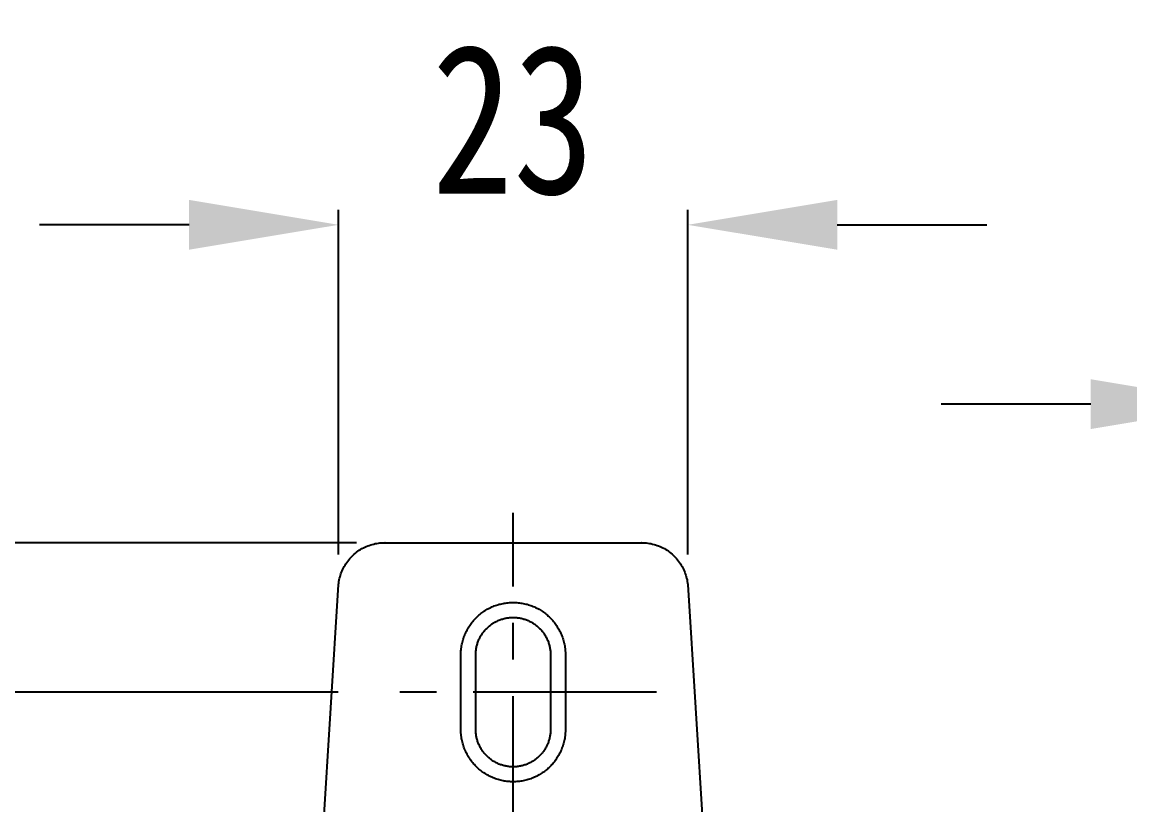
# Model space of a CAD drawing. Header units: millimetres. Extents: x 2782 to 3622, y -1206 to -612.
# Drawn here: x 3452.1 to 3526.2, y -811.6 to -759.2 of the extents above; entities that cross this region are included whole.
import ezdxf

# ---------------------------------------------------------------- set-up
doc = ezdxf.new("R2010")
doc.units = ezdxf.units.MM
doc.header["$LTSCALE"] = 32.67
doc.header["$PDMODE"] = 3
doc.header["$PDSIZE"] = 0.3
doc.linetypes.add('CENTER', pattern=[0.6, 0.375, -0.075, 0.075, -0.075])
doc.layers.get('0').update_dxf_attribs({"linetype": 'CONTINUOUS'})
doc.layers.get('Defpoints').update_dxf_attribs({"linetype": 'CONTINUOUS'})
doc.layers.add('CEN', color=1, linetype='CENTER')
doc.styles.get("Standard").update_dxf_attribs({"font": 'txt', "width": 0.8})
doc.dimstyles.new('DIMSTYLE_1', dxfattribs={"dimtxt": 3.5, "dimasz": 3.5, "dimexe": 1, "dimexo": 1, "dimgap": 1, "dimtad": 1, "dimzin": 0, "dimdsep": 46, "dimtxsty": 'Standard', "dimcen": 0, "dimclrd": 5, "dimclre": 5, "dimazin": 0, "dimtp": 0.3, "dimtm": 0.3, "dimtfac": 1, "dimtofl": 0, "dimtmove": 0, "dimatfit": 3, "dimfxl": 0, "dimtolj": 1, "dimtzin": 0, "dimarcsym": 0})

# ---------------------------------------------------------------- blocks, each defined once
blk = doc.blocks.new('*D320')
at = {"color": 3, "lineweight": -2}
for p, q in [((3474.494, -794.03), (3429.575, -794.03)), ((3430.575, -804.03), (3430.575, -824.03)), ((3472.428, -834.03), (3429.575, -834.03))]:
    blk.add_line(p, q, dxfattribs=at)
at = {"color": 3}
for points in [[(3428.908, -804.03), (3432.242, -804.03), (3430.575, -794.03)], [(3428.908, -824.03), (3432.242, -824.03), (3430.575, -834.03)]]:
    blk.add_solid(points, dxfattribs=at)
at = {"layer": 'Defpoints', "color": 0}
for p in [(3476.494, -794.03), (3430.575, -834.03), (3474.428, -834.03)]:
    blk.add_point(p, dxfattribs=at)
at = {"color": 3, "insert": (3423.575, -814.03), "char_height": 10, "attachment_point": 5, "rotation": 90}
blk.add_mtext('\\A1;40', dxfattribs=at)
blk = doc.blocks.new('*D321')
at = {"color": 3, "lineweight": -2}
for p, q in [((3533.6, -792.03), (3533.6, -783.76)), ((3538.6, -792.155), (3538.6, -783.76)), ((3523.6, -784.76), (3513.6, -784.76)), ((3548.6, -784.76), (3567.933, -784.76))]:
    blk.add_line(p, q, dxfattribs=at)
at = {"color": 3}
for points in [[(3523.6, -783.093), (3523.6, -786.426), (3533.6, -784.76)], [(3548.6, -783.093), (3548.6, -786.426), (3538.6, -784.76)]]:
    blk.add_solid(points, dxfattribs=at)
at = {"layer": 'Defpoints', "color": 0}
for p in [(3538.6, -784.76), (3533.6, -794.03), (3538.6, -794.155)]:
    blk.add_point(p, dxfattribs=at)
at = {"color": 3, "insert": (3563.267, -777.76), "char_height": 10, "attachment_point": 5}
blk.add_mtext('\\A1;5', dxfattribs=at)
blk = doc.blocks.new('*D317')
at = {"color": 3, "lineweight": -2}
for p, q in [((3473.299, -794.829), (3473.299, -771.76)), ((3496.649, -794.829), (3496.649, -771.76)), ((3463.299, -772.76), (3453.299, -772.76)), ((3506.649, -772.76), (3516.649, -772.76))]:
    blk.add_line(p, q, dxfattribs=at)
at = {"color": 3}
for points in [[(3463.299, -771.093), (3463.299, -774.426), (3473.299, -772.76)], [(3506.649, -771.093), (3506.649, -774.426), (3496.649, -772.76)]]:
    blk.add_solid(points, dxfattribs=at)
at = {"layer": 'Defpoints', "color": 0}
for p in [(3496.649, -772.76), (3473.299, -796.829), (3496.649, -796.829)]:
    blk.add_point(p, dxfattribs=at)
at = {"color": 3, "insert": (3484.974, -765.76), "char_height": 10, "attachment_point": 5}
blk.add_mtext('\\A1;23', dxfattribs=at)
blk = doc.blocks.new('*D318')
at = {"color": 3, "lineweight": -2}
for p, q in [((3448.041, -794.03), (3448.041, -784.03)), ((3473.265, -804.03), (3447.041, -804.03)), ((3473.265, -827.03), (3447.041, -827.03)), ((3448.041, -837.03), (3448.041, -873.523))]:
    blk.add_line(p, q, dxfattribs=at)
at = {"color": 3}
for points in [[(3446.374, -794.03), (3449.707, -794.03), (3448.041, -804.03)], [(3446.374, -837.03), (3449.707, -837.03), (3448.041, -827.03)]]:
    blk.add_solid(points, dxfattribs=at)
at = {"layer": 'Defpoints', "color": 0}
for p in [(3475.265, -804.03), (3448.041, -827.03), (3475.265, -827.03)]:
    blk.add_point(p, dxfattribs=at)
at = {"color": 3, "insert": (3441.041, -864.856), "char_height": 10, "attachment_point": 5, "rotation": 90}
blk.add_mtext('\\A1;23', dxfattribs=at)

msp = doc.modelspace()

# ---------------------------------------------------------------- linework, layer by layer
for p, q in [((3475.548, -794.145), (3475.65, -794.118)), ((3475.65, -794.118), (3475.754, -794.094)), ((3475.754, -794.094), (3475.858, -794.074)), ((3475.858, -794.074), (3475.963, -794.058)), ((3475.963, -794.058), (3476.069, -794.045)), ((3476.069, -794.045), (3476.175, -794.036)), ((3476.175, -794.036), (3476.281, -794.03)), ((3476.281, -794.03), (3476.387, -794.028)), ((3476.289, -794.03), (3493.658, -794.03)), ((3476.387, -794.028), (3476.494, -794.03)), ((3493.454, -794.03), (3493.56, -794.028)), ((3493.56, -794.028), (3493.666, -794.03)), ((3493.666, -794.03), (3493.772, -794.036)), ((3493.772, -794.036), (3493.878, -794.045)), ((3493.878, -794.045), (3493.984, -794.058)), ((3493.984, -794.058), (3494.089, -794.074)), ((3494.089, -794.074), (3494.193, -794.094)), ((3494.193, -794.094), (3494.297, -794.118)), ((3494.297, -794.118), (3494.4, -794.145)), ((3474.188, -794.944), (3474.264, -794.87)), ((3474.264, -794.87), (3474.343, -794.798)), ((3474.343, -794.798), (3474.424, -794.729)), ((3474.424, -794.729), (3474.507, -794.664)), ((3474.507, -794.664), (3474.593, -794.601)), ((3474.593, -794.601), (3474.681, -794.541)), ((3474.681, -794.541), (3474.77, -794.484)), ((3474.77, -794.484), (3474.862, -794.43)), ((3474.862, -794.43), (3474.956, -794.379)), ((3474.956, -794.379), (3475.051, -794.332)), ((3475.051, -794.332), (3475.147, -794.287)), ((3475.147, -794.287), (3475.246, -794.247)), ((3475.246, -794.247), (3475.345, -794.209)), ((3475.345, -794.209), (3475.446, -794.175)), ((3475.446, -794.175), (3475.548, -794.145)), ((3494.4, -794.145), (3494.502, -794.175)), ((3494.502, -794.175), (3494.602, -794.209)), ((3494.602, -794.209), (3494.702, -794.247)), ((3494.702, -794.247), (3494.8, -794.287)), ((3494.8, -794.287), (3494.897, -794.332)), ((3494.897, -794.332), (3494.992, -794.379)), ((3494.992, -794.379), (3495.085, -794.43)), ((3495.085, -794.43), (3495.177, -794.484)), ((3495.177, -794.484), (3495.267, -794.541)), ((3495.267, -794.541), (3495.354, -794.601)), ((3495.354, -794.601), (3495.44, -794.664)), ((3495.44, -794.664), (3495.523, -794.729)), ((3495.523, -794.729), (3495.605, -794.798)), ((3495.605, -794.798), (3495.683, -794.87)), ((3495.683, -794.87), (3495.76, -794.944)), ((3473.627, -795.714), (3473.677, -795.621)), ((3473.677, -795.621), (3473.731, -795.529)), ((3473.731, -795.529), (3473.787, -795.439)), ((3473.787, -795.439), (3473.847, -795.351)), ((3473.847, -795.351), (3473.909, -795.265)), ((3473.909, -795.265), (3473.975, -795.181)), ((3473.975, -795.181), (3474.043, -795.099)), ((3474.043, -795.099), (3474.114, -795.02)), ((3474.114, -795.02), (3474.188, -794.944)), ((3495.76, -794.944), (3495.833, -795.02)), ((3495.833, -795.02), (3495.904, -795.099)), ((3495.904, -795.099), (3495.972, -795.181)), ((3495.972, -795.181), (3496.038, -795.265)), ((3496.038, -795.265), (3496.1, -795.351)), ((3496.1, -795.351), (3496.16, -795.439)), ((3496.16, -795.439), (3496.216, -795.529)), ((3496.216, -795.529), (3496.27, -795.621)), ((3496.27, -795.621), (3496.32, -795.714)), ((3473.369, -796.41), (3473.396, -796.307)), ((3473.396, -796.307), (3473.426, -796.205)), ((3473.426, -796.205), (3473.459, -796.105)), ((3473.459, -796.105), (3473.496, -796.005)), ((3473.496, -796.005), (3473.537, -795.907)), ((3473.537, -795.907), (3473.58, -795.81)), ((3473.58, -795.81), (3473.627, -795.714)), ((3496.32, -795.714), (3496.367, -795.81)), ((3496.367, -795.81), (3496.411, -795.907)), ((3496.411, -795.907), (3496.451, -796.005)), ((3496.451, -796.005), (3496.488, -796.105)), ((3496.488, -796.105), (3496.521, -796.205)), ((3496.521, -796.205), (3496.552, -796.307)), ((3496.552, -796.307), (3496.578, -796.41)), ((3471.174, -830.828), (3473.299, -796.829)), ((3473.299, -796.829), (3473.311, -796.724)), ((3473.311, -796.724), (3473.327, -796.619)), ((3473.327, -796.619), (3473.346, -796.514)), ((3473.346, -796.514), (3473.369, -796.41)), ((3496.578, -796.41), (3496.601, -796.514)), ((3496.601, -796.514), (3496.62, -796.619)), ((3496.62, -796.619), (3496.636, -796.724)), ((3496.636, -796.724), (3496.649, -796.829)), ((3496.649, -796.829), (3498.773, -830.828)), ((3483.024, -798.623), (3483.096, -798.576)), ((3483.096, -798.576), (3483.169, -798.531)), ((3483.169, -798.531), (3483.244, -798.487)), ((3483.244, -798.487), (3483.32, -798.445)), ((3483.32, -798.445), (3483.397, -798.405)), ((3483.397, -798.405), (3483.475, -798.367)), ((3483.475, -798.367), (3483.554, -798.331)), ((3483.554, -798.331), (3483.634, -798.296)), ((3483.634, -798.296), (3483.715, -798.264)), ((3483.715, -798.264), (3483.797, -798.234)), ((3483.797, -798.234), (3483.879, -798.206)), ((3483.879, -798.206), (3483.962, -798.179)), ((3483.962, -798.179), (3484.045, -798.155)), ((3484.045, -798.155), (3484.129, -798.133)), ((3484.129, -798.133), (3484.213, -798.114)), ((3484.213, -798.114), (3484.297, -798.096)), ((3484.297, -798.096), (3484.382, -798.08)), ((3484.382, -798.08), (3484.467, -798.067)), ((3484.467, -798.067), (3484.552, -798.055)), ((3484.552, -798.055), (3484.636, -798.046)), ((3484.636, -798.046), (3484.721, -798.039)), ((3484.721, -798.039), (3484.805, -798.034)), ((3484.805, -798.034), (3484.89, -798.031)), ((3484.89, -798.031), (3484.974, -798.03)), ((3484.974, -798.03), (3485.058, -798.031)), ((3485.058, -798.031), (3485.142, -798.034)), ((3485.142, -798.034), (3485.226, -798.039)), ((3485.226, -798.039), (3485.311, -798.046)), ((3485.311, -798.046), (3485.396, -798.055)), ((3485.396, -798.055), (3485.48, -798.067)), ((3485.48, -798.067), (3485.565, -798.08)), ((3485.565, -798.08), (3485.65, -798.096)), ((3485.65, -798.096), (3485.734, -798.114)), ((3485.734, -798.114), (3485.818, -798.133)), ((3485.818, -798.133), (3485.902, -798.155)), ((3485.902, -798.155), (3485.986, -798.179)), ((3485.986, -798.179), (3486.068, -798.206)), ((3486.068, -798.206), (3486.151, -798.234)), ((3486.151, -798.234), (3486.232, -798.264)), ((3486.232, -798.264), (3486.313, -798.296)), ((3486.313, -798.296), (3486.393, -798.331)), ((3486.393, -798.331), (3486.472, -798.367)), ((3486.472, -798.367), (3486.55, -798.405)), ((3486.55, -798.405), (3486.627, -798.445)), ((3486.627, -798.445), (3486.703, -798.487)), ((3486.703, -798.487), (3486.778, -798.531)), ((3486.778, -798.531), (3486.851, -798.576)), ((3486.851, -798.576), (3486.924, -798.623)), ((3482.218, -799.372), (3482.272, -799.305)), ((3482.272, -799.305), (3482.327, -799.24)), ((3482.327, -799.24), (3482.383, -799.177)), ((3482.383, -799.177), (3482.44, -799.115)), ((3482.44, -799.115), (3482.499, -799.055)), ((3482.499, -799.055), (3482.559, -798.996)), ((3482.559, -798.996), (3482.62, -798.939)), ((3482.62, -798.939), (3482.684, -798.883)), ((3482.684, -798.883), (3482.749, -798.828)), ((3482.749, -798.828), (3482.815, -798.775)), ((3482.815, -798.775), (3482.883, -798.723)), ((3482.883, -798.723), (3482.953, -798.672)), ((3482.953, -798.672), (3483.024, -798.623)), ((3483.738, -799.357), (3483.792, -799.327)), ((3483.792, -799.327), (3483.847, -799.298)), ((3483.847, -799.298), (3483.903, -799.271)), ((3483.903, -799.271), (3483.96, -799.245)), ((3483.96, -799.245), (3484.017, -799.22)), ((3484.017, -799.22), (3484.075, -799.197)), ((3484.075, -799.197), (3484.133, -799.176)), ((3484.133, -799.176), (3484.192, -799.155)), ((3484.192, -799.155), (3484.251, -799.137)), ((3484.251, -799.137), (3484.31, -799.12)), ((3484.31, -799.12), (3484.37, -799.104)), ((3484.37, -799.104), (3484.43, -799.09)), ((3484.43, -799.09), (3484.491, -799.077)), ((3484.491, -799.077), (3484.551, -799.066)), ((3484.551, -799.066), (3484.612, -799.056)), ((3484.612, -799.056), (3484.672, -799.048)), ((3484.672, -799.048), (3484.733, -799.042)), ((3484.733, -799.042), (3484.793, -799.036)), ((3484.793, -799.036), (3484.854, -799.033)), ((3484.854, -799.033), (3484.914, -799.031)), ((3484.914, -799.031), (3484.974, -799.03)), ((3484.974, -799.03), (3485.034, -799.031)), ((3485.034, -799.031), (3485.094, -799.033)), ((3485.094, -799.033), (3485.154, -799.036)), ((3485.154, -799.036), (3485.215, -799.042)), ((3485.215, -799.042), (3485.275, -799.048)), ((3485.275, -799.048), (3485.336, -799.056)), ((3485.336, -799.056), (3485.396, -799.066)), ((3485.396, -799.066), (3485.457, -799.077)), ((3485.457, -799.077), (3485.517, -799.09)), ((3485.517, -799.09), (3485.577, -799.104)), ((3485.577, -799.104), (3485.637, -799.12)), ((3485.637, -799.12), (3485.696, -799.137)), ((3485.696, -799.137), (3485.756, -799.155)), ((3485.756, -799.155), (3485.814, -799.176)), ((3485.814, -799.176), (3485.873, -799.197)), ((3485.873, -799.197), (3485.93, -799.22)), ((3485.93, -799.22), (3485.987, -799.245)), ((3485.987, -799.245), (3486.044, -799.271)), ((3486.044, -799.271), (3486.1, -799.298)), ((3486.1, -799.298), (3486.155, -799.327)), ((3486.155, -799.327), (3486.209, -799.357)), ((3486.924, -798.623), (3486.995, -798.672)), ((3486.995, -798.672), (3487.064, -798.723)), ((3487.064, -798.723), (3487.132, -798.775)), ((3487.132, -798.775), (3487.199, -798.828)), ((3487.199, -798.828), (3487.263, -798.883)), ((3487.263, -798.883), (3487.327, -798.939)), ((3487.327, -798.939), (3487.389, -798.996)), ((3487.389, -798.996), (3487.449, -799.055)), ((3487.449, -799.055), (3487.507, -799.115)), ((3487.507, -799.115), (3487.565, -799.177)), ((3487.565, -799.177), (3487.621, -799.24)), ((3487.621, -799.24), (3487.676, -799.305)), ((3487.676, -799.305), (3487.729, -799.372)), ((3481.774, -800.111), (3481.811, -800.032)), ((3481.811, -800.032), (3481.849, -799.953)), ((3481.849, -799.953), (3481.889, -799.876)), ((3481.889, -799.876), (3481.931, -799.8)), ((3481.931, -799.8), (3481.974, -799.726)), ((3481.974, -799.726), (3482.02, -799.652)), ((3482.02, -799.652), (3482.067, -799.58)), ((3482.067, -799.58), (3482.116, -799.509)), ((3482.116, -799.509), (3482.166, -799.44)), ((3482.166, -799.44), (3482.218, -799.372)), ((3482.932, -800.086), (3482.968, -800.037)), ((3482.968, -800.037), (3483.006, -799.988)), ((3483.006, -799.988), (3483.044, -799.941)), ((3483.044, -799.941), (3483.083, -799.894)), ((3483.083, -799.894), (3483.123, -799.849)), ((3483.123, -799.849), (3483.164, -799.805)), ((3483.164, -799.805), (3483.206, -799.762)), ((3483.206, -799.762), (3483.249, -799.72)), ((3483.249, -799.72), (3483.293, -799.679)), ((3483.293, -799.679), (3483.338, -799.639)), ((3483.338, -799.639), (3483.384, -799.6)), ((3483.384, -799.6), (3483.432, -799.562)), ((3483.432, -799.562), (3483.48, -799.525)), ((3483.48, -799.525), (3483.53, -799.489)), ((3483.53, -799.489), (3483.581, -799.454)), ((3483.581, -799.454), (3483.632, -799.42)), ((3483.632, -799.42), (3483.685, -799.388)), ((3483.685, -799.388), (3483.738, -799.357)), ((3486.209, -799.357), (3486.262, -799.388)), ((3486.262, -799.388), (3486.315, -799.42)), ((3486.315, -799.42), (3486.367, -799.454)), ((3486.367, -799.454), (3486.417, -799.489)), ((3486.417, -799.489), (3486.467, -799.525)), ((3486.467, -799.525), (3486.515, -799.562)), ((3486.515, -799.562), (3486.563, -799.6)), ((3486.563, -799.6), (3486.609, -799.639)), ((3486.609, -799.639), (3486.654, -799.679)), ((3486.654, -799.679), (3486.699, -799.72)), ((3486.699, -799.72), (3486.741, -799.762)), ((3486.741, -799.762), (3486.783, -799.805)), ((3486.783, -799.805), (3486.824, -799.849)), ((3486.824, -799.849), (3486.864, -799.894)), ((3486.864, -799.894), (3486.904, -799.941)), ((3486.904, -799.941), (3486.942, -799.988)), ((3486.942, -799.988), (3486.979, -800.037)), ((3486.979, -800.037), (3487.015, -800.086)), ((3487.729, -799.372), (3487.781, -799.44)), ((3487.781, -799.44), (3487.831, -799.509)), ((3487.831, -799.509), (3487.88, -799.58)), ((3487.88, -799.58), (3487.927, -799.652)), ((3487.927, -799.652), (3487.973, -799.726)), ((3487.973, -799.726), (3488.016, -799.8)), ((3488.016, -799.8), (3488.058, -799.876)), ((3488.058, -799.876), (3488.098, -799.953)), ((3488.098, -799.953), (3488.137, -800.032)), ((3488.137, -800.032), (3488.173, -800.111)), ((3481.54, -800.854), (3481.557, -800.769)), ((3481.557, -800.769), (3481.577, -800.685)), ((3481.577, -800.685), (3481.599, -800.601)), ((3481.599, -800.601), (3481.623, -800.518)), ((3481.623, -800.518), (3481.649, -800.435)), ((3481.649, -800.435), (3481.677, -800.353)), ((3481.677, -800.353), (3481.708, -800.271)), ((3481.708, -800.271), (3481.74, -800.191)), ((3481.74, -800.191), (3481.774, -800.111)), ((3482.563, -800.867), (3482.58, -800.807)), ((3482.58, -800.807), (3482.599, -800.748)), ((3482.599, -800.748), (3482.619, -800.689)), ((3482.619, -800.689), (3482.641, -800.631)), ((3482.641, -800.631), (3482.664, -800.573)), ((3482.664, -800.573), (3482.688, -800.516)), ((3482.688, -800.516), (3482.714, -800.46)), ((3482.714, -800.46), (3482.742, -800.404)), ((3482.742, -800.404), (3482.77, -800.349)), ((3482.77, -800.349), (3482.8, -800.295)), ((3482.8, -800.295), (3482.831, -800.241)), ((3482.831, -800.241), (3482.864, -800.189)), ((3482.864, -800.189), (3482.898, -800.137)), ((3482.898, -800.137), (3482.932, -800.086)), ((3487.015, -800.086), (3487.05, -800.137)), ((3487.05, -800.137), (3487.083, -800.189)), ((3487.083, -800.189), (3487.116, -800.241)), ((3487.116, -800.241), (3487.147, -800.295)), ((3487.147, -800.295), (3487.177, -800.349)), ((3487.177, -800.349), (3487.206, -800.404)), ((3487.206, -800.404), (3487.233, -800.46)), ((3487.233, -800.46), (3487.259, -800.516)), ((3487.259, -800.516), (3487.283, -800.573)), ((3487.283, -800.573), (3487.306, -800.631)), ((3487.306, -800.631), (3487.328, -800.689)), ((3487.328, -800.689), (3487.348, -800.748)), ((3487.348, -800.748), (3487.367, -800.807)), ((3487.367, -800.807), (3487.384, -800.867)), ((3488.173, -800.111), (3488.207, -800.191)), ((3488.207, -800.191), (3488.24, -800.271)), ((3488.24, -800.271), (3488.27, -800.353)), ((3488.27, -800.353), (3488.298, -800.435)), ((3488.298, -800.435), (3488.324, -800.518)), ((3488.324, -800.518), (3488.348, -800.601)), ((3488.348, -800.601), (3488.37, -800.685)), ((3488.37, -800.685), (3488.39, -800.769)), ((3488.39, -800.769), (3488.408, -800.854)), ((3481.474, -801.53), (3481.475, -801.446)), ((3481.475, -806.614), (3481.474, -801.53)), ((3481.475, -801.446), (3481.478, -801.362)), ((3481.478, -801.362), (3481.483, -801.277)), ((3481.483, -801.277), (3481.49, -801.193)), ((3481.49, -801.193), (3481.499, -801.108)), ((3481.499, -801.108), (3481.51, -801.023)), ((3481.51, -801.023), (3481.524, -800.938)), ((3481.524, -800.938), (3481.54, -800.854)), ((3482.474, -801.47), (3482.476, -801.41)), ((3482.474, -801.53), (3482.474, -801.47)), ((3482.474, -806.59), (3482.474, -801.53)), ((3482.476, -801.41), (3482.48, -801.35)), ((3482.48, -801.35), (3482.485, -801.289)), ((3482.485, -801.289), (3482.492, -801.229)), ((3482.492, -801.229), (3482.5, -801.168)), ((3482.5, -801.168), (3482.51, -801.107)), ((3482.51, -801.107), (3482.521, -801.047)), ((3482.521, -801.047), (3482.533, -800.987)), ((3482.533, -800.987), (3482.548, -800.927)), ((3482.548, -800.927), (3482.563, -800.867)), ((3487.384, -800.867), (3487.4, -800.927)), ((3487.4, -800.927), (3487.414, -800.987)), ((3487.414, -800.987), (3487.427, -801.047)), ((3487.427, -801.047), (3487.438, -801.107)), ((3487.438, -801.107), (3487.447, -801.168)), ((3487.447, -801.168), (3487.455, -801.229)), ((3487.455, -801.229), (3487.462, -801.289)), ((3487.462, -801.289), (3487.467, -801.35)), ((3487.467, -801.35), (3487.471, -801.41)), ((3487.471, -801.41), (3487.473, -801.47)), ((3487.473, -801.47), (3487.474, -806.53)), ((3488.408, -800.854), (3488.423, -800.938)), ((3488.423, -800.938), (3488.437, -801.023)), ((3488.437, -801.023), (3488.448, -801.108)), ((3488.448, -801.108), (3488.457, -801.193)), ((3488.457, -801.193), (3488.464, -801.277)), ((3488.464, -801.277), (3488.47, -801.362)), ((3488.47, -801.362), (3488.473, -801.446)), ((3488.473, -801.446), (3488.474, -806.53)), ((3481.478, -806.698), (3481.475, -806.614)), ((3481.483, -806.783), (3481.478, -806.698)), ((3482.476, -806.65), (3482.474, -806.59)), ((3482.48, -806.71), (3482.476, -806.65)), ((3482.485, -806.771), (3482.48, -806.71)), ((3487.467, -806.71), (3487.462, -806.771)), ((3487.471, -806.65), (3487.467, -806.71)), ((3487.473, -806.59), (3487.471, -806.65)), ((3487.474, -806.53), (3487.473, -806.59)), ((3488.47, -806.698), (3488.464, -806.783)), ((3488.473, -806.614), (3488.47, -806.698)), ((3488.474, -806.53), (3488.473, -806.614)), ((3481.49, -806.867), (3481.483, -806.783)), ((3481.499, -806.952), (3481.49, -806.867)), ((3481.51, -807.037), (3481.499, -806.952)), ((3481.524, -807.122), (3481.51, -807.037)), ((3481.54, -807.206), (3481.524, -807.122)), ((3481.557, -807.291), (3481.54, -807.206)), ((3481.577, -807.375), (3481.557, -807.291)), ((3481.599, -807.459), (3481.577, -807.375)), ((3481.623, -807.542), (3481.599, -807.459)), ((3482.492, -806.832), (3482.485, -806.771)), ((3482.5, -806.892), (3482.492, -806.832)), ((3482.51, -806.953), (3482.5, -806.892)), ((3482.521, -807.013), (3482.51, -806.953)), ((3482.533, -807.073), (3482.521, -807.013)), ((3482.548, -807.134), (3482.533, -807.073)), ((3482.563, -807.193), (3482.548, -807.134)), ((3482.58, -807.253), (3482.563, -807.193)), ((3482.599, -807.312), (3482.58, -807.253)), ((3482.619, -807.371), (3482.599, -807.312)), ((3482.641, -807.429), (3482.619, -807.371)), ((3482.664, -807.487), (3482.641, -807.429)), ((3487.306, -807.429), (3487.283, -807.487)), ((3487.328, -807.371), (3487.306, -807.429)), ((3487.348, -807.312), (3487.328, -807.371)), ((3487.367, -807.253), (3487.348, -807.312)), ((3487.384, -807.193), (3487.367, -807.253)), ((3487.4, -807.134), (3487.384, -807.193)), ((3487.414, -807.073), (3487.4, -807.134)), ((3487.427, -807.013), (3487.414, -807.073)), ((3487.438, -806.953), (3487.427, -807.013)), ((3487.447, -806.892), (3487.438, -806.953)), ((3487.455, -806.832), (3487.447, -806.892)), ((3487.462, -806.771), (3487.455, -806.832)), ((3488.348, -807.459), (3488.324, -807.542)), ((3488.37, -807.375), (3488.348, -807.459)), ((3488.39, -807.291), (3488.37, -807.375)), ((3488.408, -807.206), (3488.39, -807.291)), ((3488.423, -807.122), (3488.408, -807.206)), ((3488.437, -807.037), (3488.423, -807.122)), ((3488.448, -806.952), (3488.437, -807.037)), ((3488.457, -806.867), (3488.448, -806.952)), ((3488.464, -806.783), (3488.457, -806.867)), ((3481.649, -807.625), (3481.623, -807.542)), ((3481.677, -807.707), (3481.649, -807.625)), ((3481.708, -807.789), (3481.677, -807.707)), ((3481.74, -807.869), (3481.708, -807.789)), ((3481.774, -807.949), (3481.74, -807.869)), ((3481.811, -808.029), (3481.774, -807.949)), ((3481.849, -808.107), (3481.811, -808.029)), ((3481.889, -808.184), (3481.849, -808.107)), ((3481.931, -808.26), (3481.889, -808.184)), ((3482.688, -807.544), (3482.664, -807.487)), ((3482.714, -807.6), (3482.688, -807.544)), ((3482.742, -807.656), (3482.714, -807.6)), ((3482.77, -807.711), (3482.742, -807.656)), ((3482.8, -807.765), (3482.77, -807.711)), ((3482.831, -807.819), (3482.8, -807.765)), ((3482.864, -807.871), (3482.831, -807.819)), ((3482.898, -807.923), (3482.864, -807.871)), ((3482.932, -807.974), (3482.898, -807.923)), ((3482.968, -808.023), (3482.932, -807.974)), ((3483.006, -808.072), (3482.968, -808.023)), ((3483.044, -808.119), (3483.006, -808.072)), ((3483.083, -808.166), (3483.044, -808.119)), ((3483.123, -808.211), (3483.083, -808.166)), ((3483.164, -808.255), (3483.123, -808.211)), ((3486.824, -808.211), (3486.783, -808.255)), ((3486.864, -808.166), (3486.824, -808.211)), ((3486.904, -808.119), (3486.864, -808.166)), ((3486.942, -808.072), (3486.904, -808.119)), ((3486.979, -808.023), (3486.942, -808.072)), ((3487.015, -807.974), (3486.979, -808.023)), ((3487.05, -807.923), (3487.015, -807.974)), ((3487.083, -807.871), (3487.05, -807.923)), ((3487.116, -807.819), (3487.083, -807.871)), ((3487.147, -807.765), (3487.116, -807.819)), ((3487.177, -807.711), (3487.147, -807.765)), ((3487.206, -807.656), (3487.177, -807.711)), ((3487.233, -807.6), (3487.206, -807.656)), ((3487.259, -807.544), (3487.233, -807.6)), ((3487.283, -807.487), (3487.259, -807.544)), ((3488.058, -808.184), (3488.016, -808.26)), ((3488.099, -808.107), (3488.058, -808.184)), ((3488.137, -808.029), (3488.099, -808.107)), ((3488.173, -807.949), (3488.137, -808.029)), ((3488.207, -807.869), (3488.173, -807.949)), ((3488.24, -807.789), (3488.207, -807.869)), ((3488.27, -807.707), (3488.24, -807.789)), ((3488.298, -807.625), (3488.27, -807.707)), ((3488.324, -807.542), (3488.298, -807.625)), ((3481.974, -808.334), (3481.931, -808.26)), ((3482.02, -808.408), (3481.974, -808.334)), ((3482.067, -808.48), (3482.02, -808.408)), ((3482.116, -808.551), (3482.067, -808.48)), ((3482.166, -808.621), (3482.116, -808.551)), ((3482.218, -808.689), (3482.166, -808.621)), ((3482.272, -808.755), (3482.218, -808.689)), ((3482.327, -808.82), (3482.272, -808.755)), ((3482.383, -808.883), (3482.327, -808.82)), ((3482.44, -808.945), (3482.383, -808.883)), ((3482.499, -809.005), (3482.44, -808.945)), ((3483.206, -808.298), (3483.164, -808.255)), ((3483.249, -808.34), (3483.206, -808.298)), ((3483.293, -808.381), (3483.249, -808.34)), ((3483.338, -808.421), (3483.293, -808.381)), ((3483.384, -808.46), (3483.338, -808.421)), ((3483.432, -808.498), (3483.384, -808.46)), ((3483.48, -808.535), (3483.432, -808.498)), ((3483.53, -808.571), (3483.48, -808.535)), ((3483.581, -808.606), (3483.53, -808.571)), ((3483.632, -808.64), (3483.581, -808.606)), ((3483.685, -808.672), (3483.632, -808.64)), ((3483.738, -808.704), (3483.685, -808.672)), ((3483.792, -808.734), (3483.738, -808.704)), ((3483.847, -808.762), (3483.792, -808.734)), ((3483.903, -808.789), (3483.847, -808.762)), ((3483.96, -808.815), (3483.903, -808.789)), ((3484.017, -808.84), (3483.96, -808.815)), ((3484.075, -808.863), (3484.017, -808.84)), ((3484.133, -808.885), (3484.075, -808.863)), ((3484.192, -808.905), (3484.133, -808.885)), ((3484.251, -808.923), (3484.192, -808.905)), ((3484.31, -808.941), (3484.251, -808.923)), ((3484.37, -808.956), (3484.31, -808.941)), ((3484.43, -808.97), (3484.37, -808.956)), ((3485.577, -808.956), (3485.517, -808.97)), ((3485.637, -808.941), (3485.577, -808.956)), ((3485.696, -808.923), (3485.637, -808.941)), ((3485.756, -808.905), (3485.696, -808.923)), ((3485.814, -808.885), (3485.756, -808.905)), ((3485.873, -808.863), (3485.814, -808.885)), ((3485.93, -808.84), (3485.873, -808.863)), ((3485.987, -808.815), (3485.93, -808.84)), ((3486.044, -808.789), (3485.987, -808.815)), ((3486.1, -808.762), (3486.044, -808.789)), ((3486.155, -808.734), (3486.1, -808.762)), ((3486.209, -808.704), (3486.155, -808.734)), ((3486.262, -808.672), (3486.209, -808.704)), ((3486.315, -808.64), (3486.262, -808.672)), ((3486.367, -808.606), (3486.315, -808.64)), ((3486.417, -808.571), (3486.367, -808.606)), ((3486.467, -808.535), (3486.417, -808.571)), ((3486.515, -808.498), (3486.467, -808.535)), ((3486.563, -808.46), (3486.515, -808.498)), ((3486.609, -808.421), (3486.563, -808.46)), ((3486.654, -808.381), (3486.609, -808.421)), ((3486.699, -808.34), (3486.654, -808.381)), ((3486.741, -808.298), (3486.699, -808.34)), ((3486.783, -808.255), (3486.741, -808.298)), ((3487.507, -808.945), (3487.449, -809.005)), ((3487.565, -808.883), (3487.507, -808.945)), ((3487.621, -808.82), (3487.565, -808.883)), ((3487.676, -808.755), (3487.621, -808.82)), ((3487.729, -808.689), (3487.676, -808.755)), ((3487.781, -808.621), (3487.729, -808.689)), ((3487.831, -808.551), (3487.781, -808.621)), ((3487.88, -808.48), (3487.831, -808.551)), ((3487.927, -808.408), (3487.88, -808.48)), ((3487.973, -808.334), (3487.927, -808.408)), ((3488.016, -808.26), (3487.973, -808.334)), ((3482.559, -809.064), (3482.499, -809.005)), ((3482.62, -809.121), (3482.559, -809.064)), ((3482.684, -809.177), (3482.62, -809.121)), ((3482.749, -809.232), (3482.684, -809.177)), ((3482.815, -809.285), (3482.749, -809.232)), ((3482.883, -809.337), (3482.815, -809.285)), ((3482.953, -809.388), (3482.883, -809.337)), ((3483.024, -809.437), (3482.953, -809.388)), ((3483.096, -809.484), (3483.024, -809.437)), ((3483.169, -809.529), (3483.096, -809.484)), ((3483.244, -809.573), (3483.169, -809.529)), ((3483.32, -809.615), (3483.244, -809.573)), ((3483.397, -809.655), (3483.32, -809.615)), ((3483.475, -809.693), (3483.397, -809.655)), ((3483.554, -809.729), (3483.475, -809.693)), ((3484.491, -808.983), (3484.43, -808.97)), ((3484.551, -808.994), (3484.491, -808.983)), ((3484.612, -809.004), (3484.551, -808.994)), ((3484.672, -809.012), (3484.612, -809.004)), ((3484.733, -809.019), (3484.672, -809.012)), ((3484.793, -809.024), (3484.733, -809.019)), ((3484.854, -809.027), (3484.793, -809.024)), ((3484.914, -809.029), (3484.854, -809.027)), ((3484.974, -809.03), (3484.914, -809.029)), ((3485.034, -809.029), (3484.974, -809.03)), ((3485.094, -809.027), (3485.034, -809.029)), ((3485.154, -809.024), (3485.094, -809.027)), ((3485.215, -809.019), (3485.154, -809.024)), ((3485.275, -809.012), (3485.215, -809.019)), ((3485.336, -809.004), (3485.275, -809.012)), ((3485.396, -808.994), (3485.336, -809.004)), ((3485.457, -808.983), (3485.396, -808.994)), ((3485.517, -808.97), (3485.457, -808.983)), ((3486.472, -809.693), (3486.393, -809.729)), ((3486.55, -809.655), (3486.472, -809.693)), ((3486.627, -809.615), (3486.55, -809.655)), ((3486.703, -809.573), (3486.627, -809.615)), ((3486.778, -809.529), (3486.703, -809.573)), ((3486.852, -809.484), (3486.778, -809.529)), ((3486.924, -809.437), (3486.852, -809.484)), ((3486.995, -809.388), (3486.924, -809.437)), ((3487.064, -809.337), (3486.995, -809.388)), ((3487.132, -809.285), (3487.064, -809.337)), ((3487.199, -809.232), (3487.132, -809.285)), ((3487.263, -809.177), (3487.199, -809.232)), ((3487.327, -809.121), (3487.263, -809.177)), ((3487.389, -809.064), (3487.327, -809.121)), ((3487.449, -809.005), (3487.389, -809.064)), ((3483.634, -809.764), (3483.554, -809.729)), ((3483.715, -809.796), (3483.634, -809.764)), ((3483.797, -809.826), (3483.715, -809.796)), ((3483.879, -809.855), (3483.797, -809.826)), ((3483.962, -809.881), (3483.879, -809.855)), ((3484.045, -809.905), (3483.962, -809.881)), ((3484.129, -809.927), (3484.045, -809.905)), ((3484.213, -809.947), (3484.129, -809.927)), ((3484.297, -809.964), (3484.213, -809.947)), ((3484.382, -809.98), (3484.297, -809.964)), ((3484.467, -809.993), (3484.382, -809.98)), ((3484.552, -810.005), (3484.467, -809.993)), ((3484.636, -810.014), (3484.552, -810.005)), ((3484.721, -810.021), (3484.636, -810.014)), ((3484.805, -810.026), (3484.721, -810.021)), ((3484.89, -810.029), (3484.805, -810.026)), ((3484.974, -810.03), (3484.89, -810.029)), ((3485.058, -810.029), (3484.974, -810.03)), ((3485.142, -810.026), (3485.058, -810.029)), ((3485.226, -810.021), (3485.142, -810.026)), ((3485.311, -810.014), (3485.226, -810.021)), ((3485.396, -810.005), (3485.311, -810.014)), ((3485.48, -809.993), (3485.396, -810.005)), ((3485.565, -809.98), (3485.48, -809.993)), ((3485.65, -809.964), (3485.565, -809.98)), ((3485.734, -809.947), (3485.65, -809.964)), ((3485.818, -809.927), (3485.734, -809.947)), ((3485.902, -809.905), (3485.818, -809.927)), ((3485.986, -809.881), (3485.902, -809.905)), ((3486.068, -809.855), (3485.986, -809.881)), ((3486.151, -809.826), (3486.068, -809.855)), ((3486.232, -809.796), (3486.151, -809.826)), ((3486.313, -809.764), (3486.232, -809.796)), ((3486.393, -809.729), (3486.313, -809.764))]:
    msp.add_line(p, q)
at = {"layer": 'CEN'}
for p, q in [((3484.974, -836.155), (3484.974, -792.03)), ((3494.554, -804.03), (3475.265, -804.03))]:
    msp.add_line(p, q, dxfattribs=at)

# ---------------------------------------------------------------- dimensions: what is measured, and where the dimension line sits
dim = msp.add_linear_dim(base=(3496.649, -772.76), p1=(3473.299, -796.829), p2=(3496.649, -796.829), dimstyle='DIMSTYLE_1', override={"dimtxt": 10, "dimasz": 10, "dimexo": 2, "dimgap": 2, "dimdec": 0, "dimclrd": 3, "dimclre": 3, "dimclrt": 3, "dimtdec": 0, "dimfxl": 1.25, "dimtfill": 1})
dim.commit()
dim.dimension.update_dxf_attribs({"geometry": '*D317', "text_midpoint": (3484.974, -772.76), "dimtype": 160})
dim = msp.add_linear_dim(base=(3538.6, -784.76), p1=(3533.6, -794.03), p2=(3538.6, -794.155), dimstyle='DIMSTYLE_1', override={"dimtxt": 10, "dimasz": 10, "dimexo": 2, "dimgap": 2, "dimdec": 0, "dimclrd": 3, "dimclre": 3, "dimclrt": 3, "dimtdec": 0, "dimfxl": 1.25, "dimtfill": 1})
dim.commit()
dim.dimension.update_dxf_attribs({"geometry": '*D321', "text_midpoint": (3563.267, -777.76)})
for base, p1, p2, picture, middle in [((3448.041, -827.03), (3475.265, -804.03), (3475.265, -827.03), '*D318', (3448.041, -864.856)), ((3430.575, -834.03), (3476.494, -794.03), (3474.428, -834.03), '*D320', (3430.575, -814.03))]:
    dim = msp.add_linear_dim(base=base, p1=p1, p2=p2, angle=90, dimstyle='DIMSTYLE_1', override={"dimtxt": 10, "dimasz": 10, "dimexo": 2, "dimgap": 2, "dimdec": 0, "dimclrd": 3, "dimclre": 3, "dimclrt": 3, "dimtdec": 0, "dimfxl": 1.25, "dimtfill": 1})
    dim.commit()
    dim.dimension.update_dxf_attribs({"geometry": picture, "text_midpoint": middle, "dimtype": 160})

doc.saveas('drawing.dxf')
